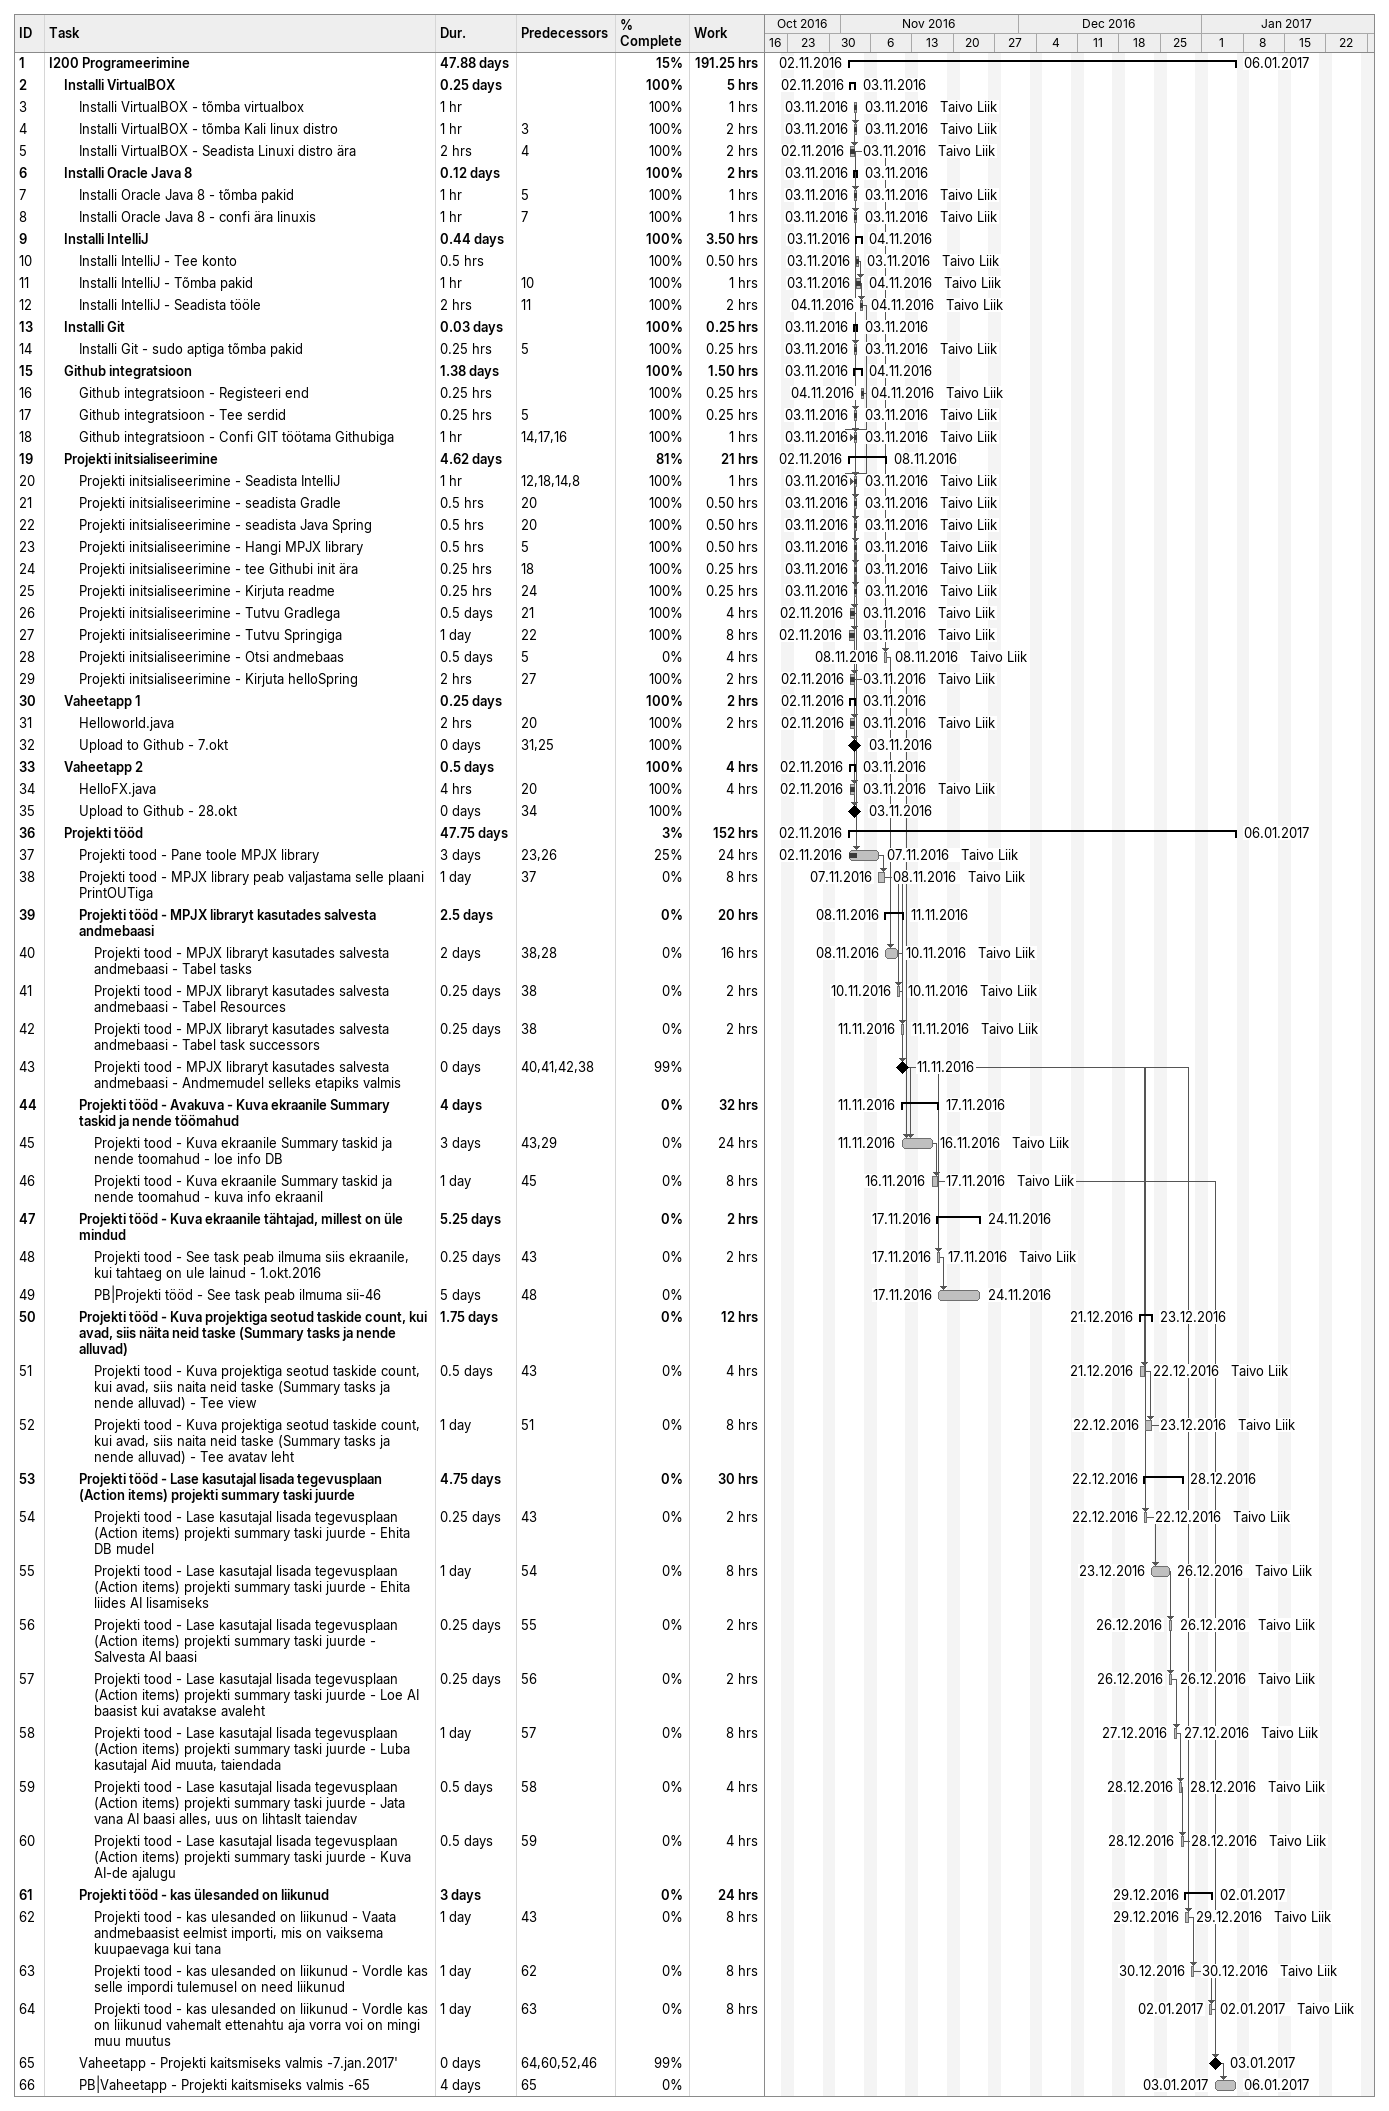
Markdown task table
| ID | Level | Task | Duration | Start | Finish | Predecessors | Resources | % complete | Work (h) |
|---|---|---|---|---|---|---|---|---|---|
| 1 | 1 | **I200 Programeerimine** | 47.88d | 2016-11-02 | 2017-01-06 |  |  | 15 | 191.25 |
| 2 | 2 | **Installi VirtualBOX** | 0.25d | 2016-11-02 | 2016-11-03 |  |  | 100 | 5 |
| 3 | 3 | Installi VirtualBOX - tõmba virtualbox | 1h | 2016-11-03 | 2016-11-03 |  | Taivo Liik | 100 | 1 |
| 4 | 3 | Installi VirtualBOX - tõmba Kali linux distro | 1h | 2016-11-03 | 2016-11-03 | 3 | Taivo Liik | 100 | 2 |
| 5 | 3 | Installi VirtualBOX - Seadista Linuxi distro ära | 2h | 2016-11-02 | 2016-11-03 | 4 | Taivo Liik | 100 | 2 |
| 6 | 2 | **Installi Oracle Java 8** | 0.12d | 2016-11-03 | 2016-11-03 |  |  | 100 | 2 |
| 7 | 3 | Installi Oracle Java 8 - tõmba pakid | 1h | 2016-11-03 | 2016-11-03 | 5 | Taivo Liik | 100 | 1 |
| 8 | 3 | Installi Oracle Java 8 - confi ära linuxis | 1h | 2016-11-03 | 2016-11-03 | 7 | Taivo Liik | 100 | 1 |
| 9 | 2 | **Installi IntelliJ** | 0.44d | 2016-11-03 | 2016-11-04 |  |  | 100 | 3.50 |
| 10 | 3 | Installi IntelliJ - Tee konto | 0.5h | 2016-11-03 | 2016-11-03 |  | Taivo Liik | 100 | 0.50 |
| 11 | 3 | Installi IntelliJ - Tõmba pakid | 1h | 2016-11-03 | 2016-11-04 | 10 | Taivo Liik | 100 | 1 |
| 12 | 3 | Installi IntelliJ - Seadista tööle | 2h | 2016-11-04 | 2016-11-04 | 11 | Taivo Liik | 100 | 2 |
| 13 | 2 | **Installi Git** | 0.03d | 2016-11-03 | 2016-11-03 |  |  | 100 | 0.25 |
| 14 | 3 | Installi Git - sudo aptiga tõmba pakid | 0.25h | 2016-11-03 | 2016-11-03 | 5 | Taivo Liik | 100 | 0.25 |
| 15 | 2 | **Github integratsioon** | 1.38d | 2016-11-03 | 2016-11-04 |  |  | 100 | 1.50 |
| 16 | 3 | Github integratsioon - Registeeri end | 0.25h | 2016-11-04 | 2016-11-04 |  | Taivo Liik | 100 | 0.25 |
| 17 | 3 | Github integratsioon - Tee serdid | 0.25h | 2016-11-03 | 2016-11-03 | 5 | Taivo Liik | 100 | 0.25 |
| 18 | 3 | Github integratsioon - Confi GIT töötama Githubiga | 1h | 2016-11-03 | 2016-11-03 | 14, 17, 16 | Taivo Liik | 100 | 1 |
| 19 | 2 | **Projekti initsialiseerimine** | 4.62d | 2016-11-02 | 2016-11-08 |  |  | 81 | 21 |
| 20 | 3 | Projekti initsialiseerimine - Seadista IntelliJ | 1h | 2016-11-03 | 2016-11-03 | 12, 18, 14, 8 | Taivo Liik | 100 | 1 |
| 21 | 3 | Projekti initsialiseerimine - seadista Gradle | 0.5h | 2016-11-03 | 2016-11-03 | 20 | Taivo Liik | 100 | 0.50 |
| 22 | 3 | Projekti initsialiseerimine - seadista Java Spring | 0.5h | 2016-11-03 | 2016-11-03 | 20 | Taivo Liik | 100 | 0.50 |
| 23 | 3 | Projekti initsialiseerimine - Hangi MPJX library | 0.5h | 2016-11-03 | 2016-11-03 | 5 | Taivo Liik | 100 | 0.50 |
| 24 | 3 | Projekti initsialiseerimine - tee Githubi init ära | 0.25h | 2016-11-03 | 2016-11-03 | 18 | Taivo Liik | 100 | 0.25 |
| 25 | 3 | Projekti initsialiseerimine - Kirjuta readme | 0.25h | 2016-11-03 | 2016-11-03 | 24 | Taivo Liik | 100 | 0.25 |
| 26 | 3 | Projekti initsialiseerimine - Tutvu Gradlega | 0.5d | 2016-11-02 | 2016-11-03 | 21 | Taivo Liik | 100 | 4 |
| 27 | 3 | Projekti initsialiseerimine - Tutvu Springiga | 1d | 2016-11-02 | 2016-11-03 | 22 | Taivo Liik | 100 | 8 |
| 28 | 3 | Projekti initsialiseerimine - Otsi andmebaas | 0.5d | 2016-11-08 | 2016-11-08 | 5 | Taivo Liik | 0 | 4 |
| 29 | 3 | Projekti initsialiseerimine - Kirjuta helloSpring | 2h | 2016-11-02 | 2016-11-03 | 27 | Taivo Liik | 100 | 2 |
| 30 | 2 | **Vaheetapp 1** | 0.25d | 2016-11-02 | 2016-11-03 |  |  | 100 | 2 |
| 31 | 3 | Helloworld.java | 2h | 2016-11-02 | 2016-11-03 | 20 | Taivo Liik | 100 | 2 |
| 32 | 3 | Upload to Github - 7.okt | 0d | 2016-11-03 | 2016-11-03 | 31, 25 |  | 100 |  |
| 33 | 2 | **Vaheetapp 2** | 0.5d | 2016-11-02 | 2016-11-03 |  |  | 100 | 4 |
| 34 | 3 | HelloFX.java | 4h | 2016-11-02 | 2016-11-03 | 20 | Taivo Liik | 100 | 4 |
| 35 | 3 | Upload to Github - 28.okt | 0d | 2016-11-03 | 2016-11-03 | 34 |  | 100 |  |
| 36 | 2 | **Projekti tööd** | 47.75d | 2016-11-02 | 2017-01-06 |  |  | 3 | 152 |
| 37 | 3 | Projekti tood - Pane toole MPJX library | 3d | 2016-11-02 | 2016-11-07 | 23, 26 | Taivo Liik | 25 | 24 |
| 38 | 3 | Projekti tood - MPJX library peab valjastama selle plaani PrintOUTiga | 1d | 2016-11-07 | 2016-11-08 | 37 | Taivo Liik | 0 | 8 |
| 39 | 3 | **Projekti tööd - MPJX libraryt kasutades salvesta andmebaasi** | 2.5d | 2016-11-08 | 2016-11-11 |  |  | 0 | 20 |
| 40 | 4 | Projekti tood - MPJX libraryt kasutades salvesta andmebaasi - Tabel tasks | 2d | 2016-11-08 | 2016-11-10 | 38, 28 | Taivo Liik | 0 | 16 |
| 41 | 4 | Projekti tood - MPJX libraryt kasutades salvesta andmebaasi - Tabel Resources | 0.25d | 2016-11-10 | 2016-11-10 | 38 | Taivo Liik | 0 | 2 |
| 42 | 4 | Projekti tood - MPJX libraryt kasutades salvesta andmebaasi - Tabel task successors | 0.25d | 2016-11-11 | 2016-11-11 | 38 | Taivo Liik | 0 | 2 |
| 43 | 4 | Projekti tood - MPJX libraryt kasutades salvesta andmebaasi - Andmemudel selleks etapiks valmis | 0d | 2016-11-11 | 2016-11-11 | 40, 41, 42, 38 |  | 99 |  |
| 44 | 3 | **Projekti tööd - Avakuva - Kuva ekraanile Summary taskid ja nende töömahud** | 4d | 2016-11-11 | 2016-11-17 |  |  | 0 | 32 |
| 45 | 4 | Projekti tood - Kuva ekraanile Summary taskid ja nende toomahud - loe info DB | 3d | 2016-11-11 | 2016-11-16 | 43, 29 | Taivo Liik | 0 | 24 |
| 46 | 4 | Projekti tood - Kuva ekraanile Summary taskid ja nende toomahud - kuva info ekraanil | 1d | 2016-11-16 | 2016-11-17 | 45 | Taivo Liik | 0 | 8 |
| 47 | 3 | **Projekti tööd - Kuva ekraanile tähtajad, millest on üle mindud** | 5.25d | 2016-11-17 | 2016-11-24 |  |  | 0 | 2 |
| 48 | 4 | Projekti tood - See task peab ilmuma siis ekraanile, kui tahtaeg on ule lainud - 1.okt.2016 | 0.25d | 2016-11-17 | 2016-11-17 | 43 | Taivo Liik | 0 | 2 |
| 49 | 4 | PB\|Projekti tööd - See task peab ilmuma sii-46 | 5d | 2016-11-17 | 2016-11-24 | 48 |  | 0 |  |
| 50 | 3 | **Projekti tööd - Kuva projektiga seotud taskide count, kui avad, siis näita neid taske (Summary tasks ja nende alluvad)** | 1.75d | 2016-12-21 | 2016-12-23 |  |  | 0 | 12 |
| 51 | 4 | Projekti tood - Kuva projektiga seotud taskide count, kui avad, siis naita neid taske (Summary tasks ja nende alluvad) - Tee view | 0.5d | 2016-12-21 | 2016-12-22 | 43 | Taivo Liik | 0 | 4 |
| 52 | 4 | Projekti tood - Kuva projektiga seotud taskide count, kui avad, siis naita neid taske (Summary tasks ja nende alluvad) - Tee avatav leht | 1d | 2016-12-22 | 2016-12-23 | 51 | Taivo Liik | 0 | 8 |
| 53 | 3 | **Projekti tööd - Lase kasutajal lisada tegevusplaan (Action items) projekti summary taski juurde** | 4.75d | 2016-12-22 | 2016-12-28 |  |  | 0 | 30 |
| 54 | 4 | Projekti tood - Lase kasutajal lisada tegevusplaan (Action items) projekti summary taski juurde - Ehita DB mudel | 0.25d | 2016-12-22 | 2016-12-22 | 43 | Taivo Liik | 0 | 2 |
| 55 | 4 | Projekti tood - Lase kasutajal lisada tegevusplaan (Action items) projekti summary taski juurde - Ehita liides AI lisamiseks | 1d | 2016-12-23 | 2016-12-26 | 54 | Taivo Liik | 0 | 8 |
| 56 | 4 | Projekti tood - Lase kasutajal lisada tegevusplaan (Action items) projekti summary taski juurde - Salvesta AI baasi | 0.25d | 2016-12-26 | 2016-12-26 | 55 | Taivo Liik | 0 | 2 |
| 57 | 4 | Projekti tood - Lase kasutajal lisada tegevusplaan (Action items) projekti summary taski juurde - Loe AI baasist kui avatakse avaleht | 0.25d | 2016-12-26 | 2016-12-26 | 56 | Taivo Liik | 0 | 2 |
| 58 | 4 | Projekti tood - Lase kasutajal lisada tegevusplaan (Action items) projekti summary taski juurde - Luba kasutajal Aid muuta, taiendada | 1d | 2016-12-27 | 2016-12-27 | 57 | Taivo Liik | 0 | 8 |
| 59 | 4 | Projekti tood - Lase kasutajal lisada tegevusplaan (Action items) projekti summary taski juurde - Jata vana AI baasi alles, uus on lihtaslt taiendav | 0.5d | 2016-12-28 | 2016-12-28 | 58 | Taivo Liik | 0 | 4 |
| 60 | 4 | Projekti tood - Lase kasutajal lisada tegevusplaan (Action items) projekti summary taski juurde - Kuva AI-de ajalugu | 0.5d | 2016-12-28 | 2016-12-28 | 59 | Taivo Liik | 0 | 4 |
| 61 | 3 | **Projekti tööd - kas ülesanded on liikunud** | 3d | 2016-12-29 | 2017-01-02 |  |  | 0 | 24 |
| 62 | 4 | Projekti tood - kas ulesanded on liikunud - Vaata andmebaasist eelmist importi, mis on vaiksema kuupaevaga kui tana | 1d | 2016-12-29 | 2016-12-29 | 43 | Taivo Liik | 0 | 8 |
| 63 | 4 | Projekti tood - kas ulesanded on liikunud - Vordle kas selle impordi tulemusel on need liikunud | 1d | 2016-12-30 | 2016-12-30 | 62 | Taivo Liik | 0 | 8 |
| 64 | 4 | Projekti tood - kas ulesanded on liikunud - Vordle kas on liikunud vahemalt ettenahtu aja vorra voi on mingi muu muutus | 1d | 2017-01-02 | 2017-01-02 | 63 | Taivo Liik | 0 | 8 |
| 65 | 3 | Vaheetapp - Projekti kaitsmiseks valmis -7.jan.2017' | 0d | 2017-01-03 | 2017-01-03 | 64, 60, 52, 46 |  | 99 |  |
| 66 | 3 | PB\|Vaheetapp - Projekti kaitsmiseks valmis -65 | 4d | 2017-01-03 | 2017-01-06 | 65 |  | 0 |  |
